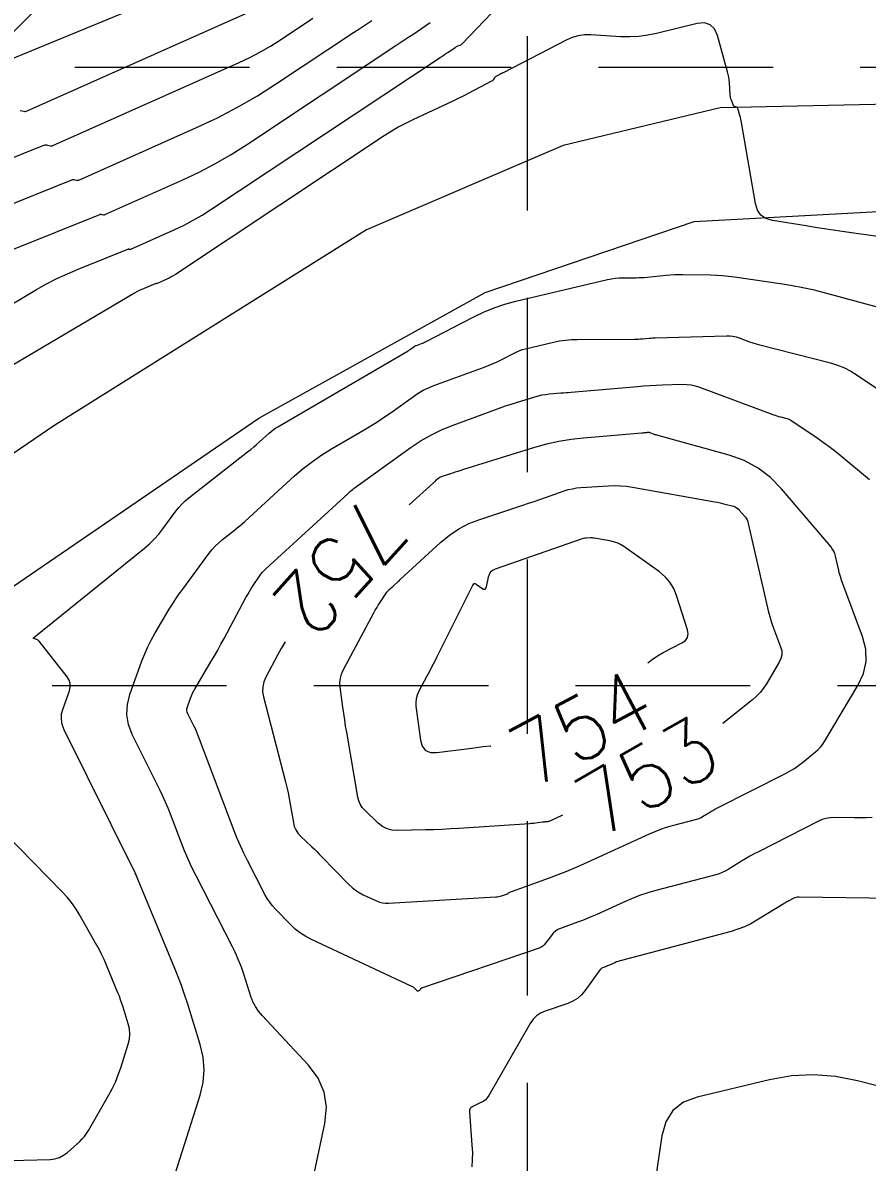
# Model space of a CAD drawing. Header units: feet. Extents: x 46644 to 49208, y 46045 to 47649.
# Drawn here: x 48253.3 to 48307.7, y 47416.1 to 47489.6 of the extents above; entities that cross this region are included whole.
import ezdxf
from ezdxf.enums import TextEntityAlignment as Align

# ---------------------------------------------------------------- set-up
doc = ezdxf.new("R2010")
doc.units = ezdxf.units.FT
doc.header["$MEASUREMENT"] = 0
doc.linetypes.add('DGN Style 3', pattern=[33.544038, 23.960027, -9.584011])
doc.linetypes.add('HIDDEN', pattern=[0.375, 0.25, -0.125])
for name, color, linetype, lineweight in [('EC', 35, 'Continuous', 0), ('Level 15', 1, 'Continuous', 0), ('WATER', 5, 'Continuous', 0)]:
    doc.layers.add(name, color=color, linetype=linetype, lineweight=lineweight)
doc.layers.add('GRID', color=254, linetype='HIDDEN')
doc.styles.add('Style-STANDARD', font='STANDARD.shx')

msp = doc.modelspace()

# ---------------------------------------------------------------- hatches: boundary and pattern name
at = {"layer": 'WATER', "linetype": 'Continuous', "lineweight": 0}
h = msp.add_hatch(dxfattribs=at)
h.set_pattern_fill('ANSI31', color=5, scale=60, style=0)
h.paths.add_polyline_path([(48143.429, 47409.278), (48181.085, 47440.563), (48224.608, 47475.758), (48272.044, 47495.312), (48266.665, 47503.133), (48202.602, 47505.577), (48144.896, 47517.797), (48085.235, 47543.216), (48067.63, 47552.504), (48046.601, 47541.75), (48033.887, 47518.286), (48016.771, 47449.85), (48015.793, 47410.255), (48025.084, 47400.967), (48083.279, 47401.456), (48136.094, 47406.345)])

# ---------------------------------------------------------------- linework, layer by layer
at = {"layer": 'EC', "color": 35, "linetype": 'DGN Style 3', "lineweight": 0}
for p, q in [((48281.605, 47488.234), (48288.283, 47495.217)), ((48253.563, 47483.9), (48269.993, 47491.234)), ((48269.907, 47488.499), (48271.981, 47489.876)), ((48275.005, 47489.225), (48275.394, 47489.485)), ((48275.394, 47489.485), (48275.782, 47489.746)), ((48278.427, 47488.843), (48279.546, 47489.598)), ((48296.772, 47489.534), (48294.137, 47488.897)), ((48297.234, 47489.578), (48296.772, 47489.534)), ((48297.604, 47489.466), (48297.234, 47489.578)), ((48297.882, 47489.198), (48297.604, 47489.466)), ((48269.654, 47485.672), (48274.615, 47488.966)), ((48274.615, 47488.966), (48275.005, 47489.225)), ((48277.918, 47488.502), (48278.173, 47488.672)), ((48278.173, 47488.672), (48278.427, 47488.843)), ((48288.704, 47488.639), (48288.327, 47488.474)), ((48289.092, 47488.75), (48288.704, 47488.639)), ((48289.491, 47488.807), (48289.092, 47488.75)), ((48289.903, 47488.809), (48289.491, 47488.807)), ((48291.848, 47488.693), (48289.903, 47488.809)), ((48292.426, 47488.68), (48291.848, 47488.693)), ((48293, 47488.71), (48292.426, 47488.68)), ((48293.571, 47488.782), (48293, 47488.71)), ((48294.137, 47488.897), (48293.571, 47488.782)), ((48298.069, 47488.773), (48297.882, 47489.198)), ((48298.726, 47486.425), (48298.069, 47488.773)), ((48267.714, 47481.725), (48277.409, 47488.162)), ((48268.606, 47487.711), (48269.264, 47488.091)), ((48269.264, 47488.091), (48269.907, 47488.499)), ((48277.409, 47488.162), (48277.664, 47488.331)), ((48277.664, 47488.331), (48277.918, 47488.502)), ((48280.683, 47487.679), (48281.158, 47488)), ((48281.158, 47488), (48281.201, 47488.027)), ((48281.201, 47488.027), (48281.245, 47488.052)), ((48281.245, 47488.052), (48281.29, 47488.074)), ((48281.29, 47488.074), (48281.336, 47488.095)), ((48281.336, 47488.095), (48281.49, 47488.156)), ((48281.49, 47488.156), (48281.522, 47488.171)), ((48281.522, 47488.171), (48281.552, 47488.189)), ((48281.552, 47488.189), (48281.58, 47488.21)), ((48281.58, 47488.21), (48281.605, 47488.234)), ((48288.327, 47488.474), (48284.298, 47486.386)), ((48265.418, 47477.542), (48280.202, 47487.358)), ((48267.245, 47487.034), (48267.933, 47487.359)), ((48267.933, 47487.359), (48268.606, 47487.711)), ((48280.202, 47487.358), (48280.323, 47487.438)), ((48280.323, 47487.438), (48280.443, 47487.518)), ((48280.443, 47487.518), (48280.563, 47487.599)), ((48280.563, 47487.599), (48280.683, 47487.679)), ((48255.233, 47481.673), (48267.245, 47487.034)), ((48284.298, 47486.386), (48284.235, 47486.353)), ((48298.769, 47486.254), (48298.726, 47486.425)), ((48268.409, 47484.882), (48269.654, 47485.672)), ((48283.505, 47485.816), (48281.995, 47485.033)), ((48283.533, 47485.833), (48283.505, 47485.816)), ((48283.559, 47485.853), (48283.533, 47485.833)), ((48283.582, 47485.877), (48283.559, 47485.853)), ((48283.603, 47485.903), (48283.582, 47485.877)), ((48283.692, 47486.033), (48283.603, 47485.903)), ((48283.721, 47486.071), (48283.692, 47486.033)), ((48283.755, 47486.104), (48283.721, 47486.071)), ((48283.792, 47486.132), (48283.755, 47486.104)), ((48283.833, 47486.156), (48283.792, 47486.132)), ((48284.044, 47486.258), (48283.833, 47486.156)), ((48284.108, 47486.289), (48284.044, 47486.258)), ((48284.171, 47486.321), (48284.108, 47486.289)), ((48284.235, 47486.353), (48284.171, 47486.321)), ((48298.803, 47486.082), (48298.769, 47486.254)), ((48298.828, 47485.908), (48298.803, 47486.082)), ((48298.844, 47485.733), (48298.828, 47485.908)), ((48298.899, 47484.912), (48298.844, 47485.733)), ((48281.995, 47485.033), (48281.67, 47484.867)), ((48267.134, 47484.146), (48268.409, 47484.882)), ((48280.687, 47484.388), (48278.435, 47483.336)), ((48281.017, 47484.544), (48280.687, 47484.388)), ((48281.344, 47484.704), (48281.017, 47484.544)), ((48281.67, 47484.867), (48281.344, 47484.704)), ((48298.907, 47484.834), (48298.899, 47484.912)), ((48298.921, 47484.758), (48298.907, 47484.834)), ((48298.94, 47484.682), (48298.921, 47484.758)), ((48298.965, 47484.608), (48298.94, 47484.682)), ((48299.094, 47484.264), (48298.965, 47484.608)), ((48299.106, 47484.241), (48299.094, 47484.264)), ((48299.122, 47484.221), (48299.106, 47484.241)), ((48299.142, 47484.206), (48299.122, 47484.221)), ((48299.166, 47484.195), (48299.142, 47484.206)), ((48299.288, 47484.154), (48299.166, 47484.195)), ((48253.119, 47483.941), (48253.362, 47483.882)), ((48253.362, 47483.882), (48253.413, 47483.873)), ((48253.413, 47483.873), (48253.464, 47483.874)), ((48253.464, 47483.874), (48253.514, 47483.883)), ((48253.514, 47483.883), (48253.563, 47483.9)), ((48264.496, 47482.834), (48265.83, 47483.463)), ((48265.83, 47483.463), (48267.134, 47484.146)), ((48299.323, 47484.138), (48299.288, 47484.154)), ((48299.35, 47484.116), (48299.323, 47484.138)), ((48299.371, 47484.087), (48299.35, 47484.116)), ((48299.386, 47484.052), (48299.371, 47484.087)), ((48299.518, 47483.608), (48299.386, 47484.052)), ((48299.55, 47483.496), (48299.518, 47483.608)), ((48299.578, 47483.383), (48299.55, 47483.496)), ((48256.903, 47479.445), (48264.496, 47482.834)), ((48277.49, 47482.85), (48277.031, 47482.582)), ((48277.958, 47483.102), (48277.49, 47482.85)), ((48278.435, 47483.336), (48277.958, 47483.102)), ((48299.602, 47483.269), (48299.578, 47483.383)), ((48299.624, 47483.155), (48299.602, 47483.269)), ((48300.518, 47477.927), (48299.624, 47483.155)), ((48276.583, 47482.296), (48263.124, 47473.36)), ((48277.031, 47482.582), (48276.583, 47482.296)), ((48240.55, 47476.012), (48254.637, 47481.689)), ((48254.637, 47481.689), (48254.694, 47481.707)), ((48254.694, 47481.707), (48254.753, 47481.716)), ((48254.753, 47481.716), (48254.812, 47481.716)), ((48254.812, 47481.716), (48254.872, 47481.706)), ((48254.872, 47481.706), (48255.069, 47481.658)), ((48255.069, 47481.658), (48255.111, 47481.651)), ((48255.111, 47481.651), (48255.153, 47481.651)), ((48255.153, 47481.651), (48255.193, 47481.658)), ((48255.193, 47481.658), (48255.233, 47481.673)), ((48266.72, 47481.094), (48267.714, 47481.725)), ((48264.661, 47479.962), (48265.702, 47480.507)), ((48265.702, 47480.507), (48266.72, 47481.094)), ((48263.597, 47479.46), (48264.661, 47479.962)), ((48246.821, 47475.579), (48256.445, 47479.457)), ((48256.445, 47479.457), (48256.489, 47479.472)), ((48256.489, 47479.472), (48256.534, 47479.478)), ((48256.534, 47479.478), (48256.58, 47479.478)), ((48256.58, 47479.478), (48256.626, 47479.47)), ((48256.626, 47479.47), (48256.777, 47479.434)), ((48256.777, 47479.434), (48256.81, 47479.428)), ((48256.81, 47479.428), (48256.841, 47479.429)), ((48256.841, 47479.429), (48256.872, 47479.434)), ((48256.872, 47479.434), (48256.903, 47479.445)), ((48258.573, 47477.217), (48263.597, 47479.46)), ((48300.646, 47477.509), (48300.518, 47477.927)), ((48252.582, 47474.941), (48258.253, 47477.226)), ((48258.253, 47477.226), (48258.284, 47477.236)), ((48258.284, 47477.236), (48258.316, 47477.241)), ((48258.316, 47477.241), (48258.348, 47477.241)), ((48258.348, 47477.241), (48258.38, 47477.235)), ((48258.38, 47477.235), (48258.485, 47477.21)), ((48258.485, 47477.21), (48258.508, 47477.206)), ((48258.508, 47477.206), (48258.53, 47477.206)), ((48258.53, 47477.206), (48258.552, 47477.21)), ((48258.552, 47477.21), (48258.573, 47477.217)), ((48263.69, 47476.544), (48264.279, 47476.852)), ((48264.279, 47476.852), (48264.855, 47477.185)), ((48264.855, 47477.185), (48265.418, 47477.542)), ((48300.871, 47477.189), (48300.646, 47477.509)), ((48301.194, 47476.966), (48300.871, 47477.189)), ((48301.613, 47476.842), (48301.194, 47476.966)), ((48303.795, 47476.489), (48301.613, 47476.842)), ((48260.243, 47474.99), (48263.087, 47476.259)), ((48263.087, 47476.259), (48263.69, 47476.544)), ((48304.376, 47476.397), (48303.795, 47476.489)), ((48304.957, 47476.306), (48304.376, 47476.397)), ((48305.538, 47476.218), (48304.957, 47476.306)), ((48306.119, 47476.132), (48305.538, 47476.218)), ((48308.834, 47475.738), (48306.119, 47476.132)), ((48256.851, 47473.701), (48260.062, 47474.995)), ((48260.062, 47474.995), (48260.08, 47475)), ((48260.08, 47475), (48260.097, 47475.003)), ((48260.097, 47475.003), (48260.115, 47475.003)), ((48260.115, 47475.003), (48260.133, 47475)), ((48260.133, 47475), (48260.193, 47474.985)), ((48260.193, 47474.985), (48260.206, 47474.983)), ((48260.206, 47474.983), (48260.218, 47474.983)), ((48260.218, 47474.983), (48260.231, 47474.986)), ((48260.231, 47474.986), (48260.243, 47474.99)), ((48255.485, 47473.09), (48256.162, 47473.408)), ((48256.162, 47473.408), (48256.851, 47473.701)), ((48262.856, 47473.198), (48262.717, 47473.125)), ((48262.991, 47473.276), (48262.856, 47473.198)), ((48263.124, 47473.36), (48262.991, 47473.276)), ((48292.999, 47473.152), (48293.177, 47473.16)), ((48293.177, 47473.16), (48293.354, 47473.171)), ((48293.354, 47473.171), (48293.532, 47473.188)), ((48293.532, 47473.188), (48294.773, 47473.318)), ((48294.773, 47473.318), (48295.039, 47473.341)), ((48295.039, 47473.341), (48295.306, 47473.357)), ((48295.306, 47473.357), (48295.573, 47473.365)), ((48295.573, 47473.365), (48295.84, 47473.364)), ((48295.84, 47473.364), (48297.636, 47473.331)), ((48297.636, 47473.331), (48298.021, 47473.318)), ((48298.021, 47473.318), (48298.404, 47473.293)), ((48298.404, 47473.293), (48298.787, 47473.256)), ((48298.787, 47473.256), (48299.168, 47473.207)), ((48299.168, 47473.207), (48302.254, 47472.758)), ((48254.169, 47472.378), (48254.821, 47472.747)), ((48254.821, 47472.747), (48255.485, 47473.09)), ((48261.118, 47472.46), (48260.958, 47472.392)), ((48261.873, 47472.765), (48261.118, 47472.46)), ((48261.876, 47472.765), (48261.873, 47472.765)), ((48261.879, 47472.766), (48261.876, 47472.765)), ((48261.882, 47472.766), (48261.879, 47472.766)), ((48261.885, 47472.765), (48261.882, 47472.766)), ((48261.899, 47472.762), (48261.885, 47472.765)), ((48261.903, 47472.761), (48261.899, 47472.762)), ((48261.907, 47472.761), (48261.903, 47472.761)), ((48261.911, 47472.762), (48261.907, 47472.761)), ((48261.915, 47472.763), (48261.911, 47472.762)), ((48262.576, 47473.058), (48261.915, 47472.763)), ((48262.717, 47473.125), (48262.576, 47473.058)), ((48285.076, 47471.63), (48290.986, 47473.026)), ((48290.986, 47473.026), (48291.234, 47473.078)), ((48291.234, 47473.078), (48291.484, 47473.115)), ((48291.484, 47473.115), (48291.736, 47473.137)), ((48291.736, 47473.137), (48291.99, 47473.146)), ((48291.99, 47473.146), (48292.821, 47473.149)), ((48292.821, 47473.149), (48292.999, 47473.152)), ((48302.254, 47472.758), (48302.913, 47472.652)), ((48302.913, 47472.652), (48303.568, 47472.526)), ((48303.568, 47472.526), (48304.219, 47472.381)), ((48239.002, 47463.423), (48254.169, 47472.378)), ((48260.495, 47472.153), (48242.149, 47461.321)), ((48260.646, 47472.239), (48260.495, 47472.153)), ((48260.801, 47472.318), (48260.646, 47472.239)), ((48260.958, 47472.392), (48260.801, 47472.318)), ((48304.219, 47472.381), (48304.866, 47472.217)), ((48304.866, 47472.217), (48308.426, 47471.254)), ((48282.987, 47470.928), (48283.667, 47471.205)), ((48283.667, 47471.205), (48284.364, 47471.439)), ((48284.364, 47471.439), (48285.076, 47471.63)), ((48279.258, 47469.02), (48282.322, 47470.609)), ((48282.322, 47470.609), (48282.987, 47470.928)), ((48278.587, 47468.748), (48278.627, 47468.768)), ((48278.627, 47468.768), (48278.668, 47468.785)), ((48278.668, 47468.785), (48278.99, 47468.902)), ((48278.99, 47468.902), (48279.058, 47468.928)), ((48279.058, 47468.928), (48279.125, 47468.957)), ((48279.125, 47468.957), (48279.192, 47468.987)), ((48279.192, 47468.987), (48279.258, 47469.02)), ((48285.704, 47468.566), (48287.493, 47468.989)), ((48287.493, 47468.989), (48287.878, 47469.068)), ((48287.878, 47469.068), (48288.265, 47469.126)), ((48288.265, 47469.126), (48288.655, 47469.161)), ((48288.655, 47469.161), (48289.048, 47469.173)), ((48289.048, 47469.173), (48292.7, 47469.189)), ((48292.7, 47469.189), (48292.835, 47469.191)), ((48292.835, 47469.191), (48292.969, 47469.196)), ((48292.969, 47469.196), (48293.103, 47469.203)), ((48293.103, 47469.203), (48293.237, 47469.214)), ((48293.237, 47469.214), (48293.675, 47469.252)), ((48293.675, 47469.252), (48293.769, 47469.26)), ((48293.769, 47469.26), (48293.863, 47469.266)), ((48293.863, 47469.266), (48293.957, 47469.27)), ((48293.957, 47469.27), (48294.052, 47469.274)), ((48294.052, 47469.274), (48298.644, 47469.406)), ((48298.644, 47469.406), (48298.857, 47469.402)), ((48298.857, 47469.402), (48299.068, 47469.378)), ((48299.068, 47469.378), (48299.275, 47469.333)), ((48299.275, 47469.333), (48299.479, 47469.268)), ((48299.479, 47469.268), (48300.14, 47469.022)), ((48300.14, 47469.022), (48300.282, 47468.971)), ((48300.282, 47468.971), (48300.425, 47468.924)), ((48300.425, 47468.924), (48300.57, 47468.881)), ((48300.57, 47468.881), (48300.715, 47468.841)), ((48300.715, 47468.841), (48305.348, 47467.652)), ((48269.725, 47463.54), (48278.127, 47468.441)), ((48278.127, 47468.441), (48278.182, 47468.474)), ((48278.182, 47468.474), (48278.236, 47468.508)), ((48278.236, 47468.508), (48278.289, 47468.543)), ((48278.289, 47468.543), (48278.341, 47468.58)), ((48278.341, 47468.58), (48278.511, 47468.702)), ((48278.511, 47468.702), (48278.548, 47468.726)), ((48278.548, 47468.726), (48278.587, 47468.748)), ((48284.13, 47467.86), (48284.959, 47468.29)), ((48284.959, 47468.29), (48285.139, 47468.376)), ((48285.139, 47468.376), (48285.323, 47468.451)), ((48285.323, 47468.451), (48285.512, 47468.514)), ((48285.512, 47468.514), (48285.704, 47468.566)), ((48279.795, 47466.196), (48283.085, 47467.4)), ((48283.085, 47467.4), (48283.352, 47467.503)), ((48283.352, 47467.503), (48283.615, 47467.613)), ((48283.615, 47467.613), (48283.874, 47467.733)), ((48283.874, 47467.733), (48284.13, 47467.86)), ((48305.348, 47467.652), (48305.807, 47467.513)), ((48305.807, 47467.513), (48306.249, 47467.337)), ((48306.249, 47467.337), (48306.674, 47467.123)), ((48306.674, 47467.123), (48307.082, 47466.871)), ((48307.082, 47466.871), (48308.388, 47465.987)), ((48278.783, 47465.704), (48279.108, 47465.89)), ((48279.108, 47465.89), (48279.446, 47466.054)), ((48279.446, 47466.054), (48279.795, 47466.196)), ((48288.634, 47465.77), (48292.908, 47466.143)), ((48292.908, 47466.143), (48293.307, 47466.175)), ((48293.307, 47466.175), (48293.707, 47466.201)), ((48293.707, 47466.201), (48294.108, 47466.221)), ((48294.108, 47466.221), (48294.509, 47466.236)), ((48294.509, 47466.236), (48295.818, 47466.273)), ((48295.818, 47466.273), (48296.097, 47466.268)), ((48296.097, 47466.268), (48296.371, 47466.237)), ((48296.371, 47466.237), (48296.641, 47466.178)), ((48296.641, 47466.178), (48296.906, 47466.094)), ((48296.906, 47466.094), (48301.648, 47464.327)), ((48277.033, 47464.465), (48278.469, 47465.494)), ((48278.469, 47465.494), (48278.783, 47465.704)), ((48284.763, 47464.991), (48285.113, 47465.102)), ((48285.113, 47465.102), (48286.302, 47465.472)), ((48286.302, 47465.472), (48286.527, 47465.535)), ((48286.527, 47465.535), (48286.755, 47465.586)), ((48286.755, 47465.586), (48286.985, 47465.624)), ((48286.985, 47465.624), (48287.217, 47465.65)), ((48287.217, 47465.65), (48287.98, 47465.714)), ((48287.98, 47465.714), (48288.144, 47465.728)), ((48288.144, 47465.728), (48288.307, 47465.742)), ((48288.307, 47465.742), (48288.471, 47465.756)), ((48288.471, 47465.756), (48288.634, 47465.77)), ((48276.607, 47464.167), (48277.033, 47464.465)), ((48281.033, 47463.647), (48283.722, 47464.632)), ((48283.722, 47464.632), (48284.068, 47464.756)), ((48284.068, 47464.756), (48284.415, 47464.876)), ((48284.415, 47464.876), (48284.763, 47464.991)), ((48275.735, 47463.602), (48276.174, 47463.88)), ((48276.174, 47463.88), (48276.607, 47464.167)), ((48280.321, 47463.359), (48281.033, 47463.647)), ((48301.648, 47464.327), (48301.768, 47464.284)), ((48301.768, 47464.284), (48301.89, 47464.245)), ((48301.89, 47464.245), (48302.012, 47464.208)), ((48302.012, 47464.208), (48302.135, 47464.175)), ((48302.135, 47464.175), (48302.54, 47464.071)), ((48302.54, 47464.071), (48302.625, 47464.045)), ((48302.625, 47464.045), (48302.707, 47464.012)), ((48302.707, 47464.012), (48302.786, 47463.973)), ((48302.786, 47463.973), (48302.862, 47463.926)), ((48302.862, 47463.926), (48304.556, 47462.779)), ((48268.552, 47462.57), (48269.16, 47463.125)), ((48269.16, 47463.125), (48269.293, 47463.24)), ((48269.293, 47463.24), (48269.432, 47463.347)), ((48269.432, 47463.347), (48269.576, 47463.447)), ((48269.576, 47463.447), (48269.725, 47463.54)), ((48273.192, 47462.112), (48275.289, 47463.335)), ((48275.289, 47463.335), (48275.735, 47463.602)), ((48278.97, 47462.645), (48279.633, 47463.025)), ((48279.633, 47463.025), (48280.321, 47463.359)), ((48293.205, 47463.127), (48289.434, 47462.811)), ((48293.242, 47463.13), (48293.205, 47463.127)), ((48293.279, 47463.133), (48293.242, 47463.13)), ((48293.315, 47463.136), (48293.279, 47463.133)), ((48293.352, 47463.14), (48293.315, 47463.136)), ((48293.522, 47463.154), (48293.352, 47463.14)), ((48293.536, 47463.156), (48293.522, 47463.154)), ((48293.55, 47463.157), (48293.536, 47463.156)), ((48293.564, 47463.157), (48293.55, 47463.157)), ((48293.579, 47463.158), (48293.564, 47463.157)), ((48293.644, 47463.16), (48293.579, 47463.158)), ((48293.664, 47463.159), (48293.644, 47463.16)), ((48293.684, 47463.157), (48293.664, 47463.159)), ((48293.704, 47463.153), (48293.684, 47463.157)), ((48293.723, 47463.147), (48293.704, 47463.153)), ((48293.943, 47463.065), (48293.723, 47463.147)), ((48293.999, 47463.045), (48293.943, 47463.065)), ((48294.055, 47463.026), (48293.999, 47463.045)), ((48294.111, 47463.008), (48294.055, 47463.026)), ((48294.168, 47462.992), (48294.111, 47463.008)), ((48298.833, 47461.697), (48294.168, 47462.992)), ((48267.98, 47462.077), (48268.173, 47462.238)), ((48268.173, 47462.238), (48268.364, 47462.402)), ((48268.364, 47462.402), (48268.552, 47462.57)), ((48274.655, 47459.584), (48278.331, 47462.219)), ((48278.331, 47462.219), (48278.97, 47462.645)), ((48286.269, 47462.195), (48281.698, 47460.774)), ((48287.048, 47462.414), (48286.269, 47462.195)), ((48287.835, 47462.59), (48287.048, 47462.414)), ((48288.63, 47462.722), (48287.835, 47462.59)), ((48289.434, 47462.811), (48288.63, 47462.722)), ((48304.556, 47462.779), (48304.916, 47462.529)), ((48304.916, 47462.529), (48305.27, 47462.271)), ((48305.27, 47462.271), (48305.617, 47462.004)), ((48263.994, 47458.945), (48267.783, 47461.92)), ((48267.783, 47461.92), (48267.98, 47462.077)), ((48271.955, 47461.3), (48272.562, 47461.722)), ((48272.562, 47461.722), (48273.192, 47462.112)), ((48299.801, 47461.352), (48298.833, 47461.697)), ((48305.617, 47462.004), (48305.958, 47461.729)), ((48305.958, 47461.729), (48307.879, 47460.142)), ((48270.811, 47460.362), (48271.371, 47460.847)), ((48271.371, 47460.847), (48271.955, 47461.3)), ((48281.518, 47460.718), (48281.339, 47460.661)), ((48281.698, 47460.774), (48281.518, 47460.718)), ((48300.686, 47460.877), (48299.801, 47461.352)), ((48301.488, 47460.273), (48300.686, 47460.877)), ((48267.593, 47457.428), (48270.811, 47460.362)), ((48279.807, 47459.957), (48279.774, 47459.927)), ((48279.839, 47459.986), (48279.807, 47459.957)), ((48279.871, 47460.015), (48279.839, 47459.986)), ((48279.903, 47460.045), (48279.871, 47460.015)), ((48280.053, 47460.183), (48279.903, 47460.045)), ((48280.1, 47460.222), (48280.053, 47460.183)), ((48280.151, 47460.256), (48280.1, 47460.222)), ((48280.205, 47460.284), (48280.151, 47460.256)), ((48280.263, 47460.306), (48280.205, 47460.284)), ((48280.98, 47460.544), (48280.263, 47460.306)), ((48281.159, 47460.603), (48280.98, 47460.544)), ((48281.339, 47460.661), (48281.159, 47460.603)), ((48302.207, 47459.539), (48301.488, 47460.273)), ((48268.954, 47454.385), (48274.256, 47459.233)), ((48274.256, 47459.233), (48274.295, 47459.269)), ((48274.295, 47459.269), (48274.334, 47459.304)), ((48274.334, 47459.304), (48274.373, 47459.34)), ((48274.373, 47459.34), (48274.413, 47459.375)), ((48274.413, 47459.375), (48274.541, 47459.491)), ((48274.541, 47459.491), (48274.568, 47459.516)), ((48274.568, 47459.516), (48274.597, 47459.539)), ((48274.597, 47459.539), (48274.626, 47459.562)), ((48274.626, 47459.562), (48274.655, 47459.584)), ((48279.774, 47459.927), (48278.202, 47458.505)), ((48286.992, 47458.98), (48288.193, 47459.4)), ((48288.193, 47459.4), (48288.452, 47459.481)), ((48288.452, 47459.481), (48288.715, 47459.544)), ((48288.715, 47459.544), (48288.982, 47459.588)), ((48288.982, 47459.588), (48289.252, 47459.614)), ((48289.252, 47459.614), (48291.053, 47459.727)), ((48291.053, 47459.727), (48291.439, 47459.74)), ((48291.439, 47459.74), (48291.823, 47459.73)), ((48291.823, 47459.73), (48292.206, 47459.697)), ((48292.206, 47459.697), (48292.587, 47459.641)), ((48292.587, 47459.641), (48297.91, 47458.704)), ((48305.369, 47455.81), (48302.207, 47459.539)), ((48263.345, 47458.32), (48263.547, 47458.543)), ((48263.547, 47458.543), (48263.763, 47458.751)), ((48263.763, 47458.751), (48263.994, 47458.945)), ((48282.743, 47457.56), (48285.517, 47458.478)), ((48285.517, 47458.478), (48285.886, 47458.602)), ((48285.886, 47458.602), (48286.255, 47458.726)), ((48286.255, 47458.726), (48286.624, 47458.853)), ((48286.624, 47458.853), (48286.992, 47458.98)), ((48297.91, 47458.704), (48298.076, 47458.672)), ((48298.076, 47458.672), (48298.24, 47458.637)), ((48298.24, 47458.637), (48298.404, 47458.598)), ((48298.404, 47458.598), (48298.567, 47458.555)), ((48298.567, 47458.555), (48299.098, 47458.407)), ((48262.319, 47456.946), (48263.158, 47458.084)), ((48263.158, 47458.084), (48263.345, 47458.32)), ((48299.098, 47458.407), (48299.207, 47458.369)), ((48299.207, 47458.369), (48299.307, 47458.315)), ((48299.307, 47458.315), (48299.398, 47458.247)), ((48299.398, 47458.247), (48299.479, 47458.164)), ((48299.479, 47458.164), (48299.847, 47457.729)), ((48299.847, 47457.729), (48299.92, 47457.633)), ((48266.939, 47456.875), (48267.106, 47457.009)), ((48267.106, 47457.009), (48267.271, 47457.146)), ((48267.271, 47457.146), (48267.433, 47457.286)), ((48267.433, 47457.286), (48267.593, 47457.428)), ((48281.399, 47456.952), (48282.051, 47457.29)), ((48282.051, 47457.29), (48282.743, 47457.56)), ((48299.92, 47457.633), (48299.979, 47457.53)), ((48299.979, 47457.53), (48300.026, 47457.421)), ((48300.026, 47457.421), (48300.059, 47457.305)), ((48300.059, 47457.305), (48301.243, 47452.055)), ((48261.459, 47455.988), (48261.765, 47456.288)), ((48261.765, 47456.288), (48262.052, 47456.608)), ((48262.052, 47456.608), (48262.319, 47456.946)), ((48266.153, 47456.258), (48266.939, 47456.875)), ((48280.216, 47456.072), (48280.788, 47456.546)), ((48280.788, 47456.546), (48281.399, 47456.952)), ((48289.275, 47456.282), (48283.733, 47454.345)), ((48289.357, 47456.308), (48289.275, 47456.282)), ((48289.44, 47456.328), (48289.357, 47456.308)), ((48289.525, 47456.342), (48289.44, 47456.328)), ((48289.61, 47456.35), (48289.525, 47456.342)), ((48289.892, 47456.368), (48289.61, 47456.35)), ((48289.952, 47456.37), (48289.892, 47456.368)), ((48290.012, 47456.368), (48289.952, 47456.37)), ((48290.072, 47456.363), (48290.012, 47456.368)), ((48290.132, 47456.354), (48290.072, 47456.363)), ((48291.14, 47456.177), (48290.132, 47456.354)), ((48253.993, 47449.944), (48261.132, 47455.706)), ((48261.132, 47455.706), (48261.459, 47455.988)), ((48265.308, 47455.387), (48265.497, 47455.626)), ((48265.497, 47455.626), (48265.701, 47455.851)), ((48265.701, 47455.851), (48265.919, 47456.062)), ((48265.919, 47456.062), (48266.153, 47456.258)), ((48277.643, 47453.701), (48280.216, 47456.072)), ((48291.377, 47456.122), (48291.14, 47456.177)), ((48291.603, 47456.042), (48291.377, 47456.122)), ((48291.819, 47455.937), (48291.603, 47456.042)), ((48292.024, 47455.808), (48291.819, 47455.937)), ((48294.327, 47454.177), (48292.024, 47455.808)), ((48305.475, 47455.669), (48305.369, 47455.81)), ((48305.562, 47455.519), (48305.475, 47455.669)), ((48263.599, 47453.07), (48265.308, 47455.387)), ((48305.63, 47455.359), (48305.562, 47455.519)), ((48305.679, 47455.189), (48305.63, 47455.359)), ((48305.862, 47454.376), (48305.679, 47455.189)), ((48268.637, 47454.039), (48268.735, 47454.161)), ((48268.735, 47454.161), (48268.841, 47454.276)), ((48268.841, 47454.276), (48268.954, 47454.385)), ((48283.438, 47454.154), (48283.346, 47454.01)), ((48283.568, 47454.265), (48283.438, 47454.154)), ((48283.733, 47454.345), (48283.568, 47454.265)), ((48294.701, 47453.866), (48294.327, 47454.177)), ((48305.923, 47454.129), (48305.862, 47454.376)), ((48305.991, 47453.883), (48305.923, 47454.129)), ((48268.138, 47453.3), (48268.546, 47453.911)), ((48268.546, 47453.911), (48268.637, 47454.039)), ((48277.205, 47453.303), (48277.441, 47453.517)), ((48277.441, 47453.517), (48277.492, 47453.562)), ((48277.492, 47453.562), (48277.542, 47453.608)), ((48277.542, 47453.608), (48277.593, 47453.655)), ((48277.593, 47453.655), (48277.643, 47453.701)), ((48282.327, 47453.373), (48282.28, 47453.305)), ((48282.384, 47453.406), (48282.327, 47453.373)), ((48282.449, 47453.404), (48282.384, 47453.406)), ((48282.523, 47453.365), (48282.449, 47453.404)), ((48282.889, 47453.104), (48282.523, 47453.365)), ((48283.289, 47453.835), (48283.164, 47453.212)), ((48283.346, 47454.01), (48283.289, 47453.835)), ((48295.01, 47453.509), (48294.701, 47453.866)), ((48295.255, 47453.104), (48295.01, 47453.509)), ((48306.068, 47453.641), (48305.991, 47453.883)), ((48306.153, 47453.4), (48306.068, 47453.641)), ((48307.416, 47450.021), (48306.153, 47453.4)), ((48263.151, 47452.43), (48263.371, 47452.753)), ((48263.371, 47452.753), (48263.599, 47453.07)), ((48267.676, 47452.529), (48267.785, 47452.726)), ((48267.785, 47452.726), (48267.898, 47452.92)), ((48267.898, 47452.92), (48268.015, 47453.111)), ((48268.015, 47453.111), (48268.138, 47453.3)), ((48276.305, 47452.192), (48276.752, 47452.861)), ((48276.752, 47452.861), (48276.778, 47452.897)), ((48276.778, 47452.897), (48276.805, 47452.931)), ((48276.805, 47452.931), (48276.835, 47452.963)), ((48276.835, 47452.963), (48276.866, 47452.994)), ((48276.866, 47452.994), (48277.018, 47453.133)), ((48277.018, 47453.133), (48277.065, 47453.175)), ((48277.065, 47453.175), (48277.112, 47453.218)), ((48277.112, 47453.218), (48277.158, 47453.26)), ((48277.158, 47453.26), (48277.205, 47453.303)), ((48282.28, 47453.305), (48279.977, 47448.689)), ((48282.989, 47453.051), (48282.889, 47453.104)), ((48283.069, 47453.052), (48282.989, 47453.051)), ((48283.127, 47453.105), (48283.069, 47453.052)), ((48283.164, 47453.212), (48283.127, 47453.105)), ((48295.436, 47452.653), (48295.255, 47453.104)), ((48296.128, 47450.438), (48295.436, 47452.653)), ((48262.735, 47451.768), (48262.939, 47452.102)), ((48262.939, 47452.102), (48263.151, 47452.43)), ((48266.266, 47449.885), (48267.676, 47452.529)), ((48276.005, 47451.703), (48276.101, 47451.869)), ((48276.101, 47451.869), (48276.201, 47452.031)), ((48276.201, 47452.031), (48276.305, 47452.192)), ((48301.243, 47452.055), (48301.336, 47451.673)), ((48261.803, 47450.198), (48262.735, 47451.768)), ((48273.943, 47447.834), (48275.913, 47451.536)), ((48275.913, 47451.536), (48276.005, 47451.703)), ((48301.336, 47451.673), (48301.442, 47451.294)), ((48301.442, 47451.294), (48301.561, 47450.92)), ((48296.173, 47450.175), (48296.128, 47450.438)), ((48301.561, 47450.92), (48301.692, 47450.549)), ((48301.692, 47450.549), (48302.143, 47449.344)), ((48253.968, 47449.904), (48253.972, 47449.922)), ((48253.979, 47449.889), (48253.968, 47449.904)), ((48253.972, 47449.922), (48253.993, 47449.944)), ((48254.006, 47449.877), (48253.979, 47449.889)), ((48254.171, 47449.828), (48254.006, 47449.877)), ((48254.219, 47449.809), (48254.171, 47449.828)), ((48254.263, 47449.784), (48254.219, 47449.809)), ((48254.302, 47449.753), (48254.263, 47449.784)), ((48254.337, 47449.715), (48254.302, 47449.753)), ((48256.148, 47447.415), (48254.337, 47449.715)), ((48261.344, 47449.335), (48261.563, 47449.771)), ((48261.563, 47449.771), (48261.803, 47450.198)), ((48266.061, 47449.507), (48266.266, 47449.885)), ((48270.195, 47449.668), (48269.948, 47449.244)), ((48270.198, 47449.672), (48270.195, 47449.668)), ((48295.781, 47449.605), (48295.999, 47449.759)), ((48295.999, 47449.759), (48296.129, 47449.949)), ((48296.129, 47449.949), (48296.173, 47450.175)), ((48307.63, 47449.203), (48307.416, 47450.021)), ((48261.147, 47448.888), (48261.344, 47449.335)), ((48265.638, 47448.757), (48265.852, 47449.131)), ((48265.852, 47449.131), (48266.061, 47449.507)), ((48269.948, 47449.244), (48269.711, 47448.813)), ((48294.196, 47448.768), (48294.56, 47448.975)), ((48294.56, 47448.975), (48295.781, 47449.605)), ((48302.143, 47449.344), (48302.21, 47449.088)), ((48302.21, 47449.088), (48302.217, 47448.838)), ((48307.653, 47448.402), (48307.63, 47449.203)), ((48260.198, 47446.276), (48260.971, 47448.431)), ((48260.971, 47448.431), (48261.147, 47448.888)), ((48264.395, 47446.659), (48265.421, 47448.386)), ((48265.421, 47448.386), (48265.638, 47448.757)), ((48269.711, 47448.813), (48268.954, 47447.394)), ((48279.82, 47448.377), (48279.661, 47448.066)), ((48279.977, 47448.689), (48279.82, 47448.377)), ((48293.572, 47448.311), (48293.852, 47448.535)), ((48293.852, 47448.535), (48294.196, 47448.768)), ((48302.053, 47448.354), (48301.223, 47446.963)), ((48302.165, 47448.593), (48302.053, 47448.354)), ((48302.217, 47448.838), (48302.165, 47448.593)), ((48307.487, 47447.618), (48307.653, 47448.402)), ((48273.76, 47447.315), (48273.83, 47447.578)), ((48273.83, 47447.578), (48273.943, 47447.834)), ((48279.337, 47447.447), (48278.801, 47446.44)), ((48279.5, 47447.756), (48279.337, 47447.447)), ((48279.661, 47448.066), (48279.5, 47447.756)), ((48307.129, 47446.852), (48307.487, 47447.618)), ((48256.279, 47447.205), (48256.148, 47447.415)), ((48256.346, 47446.984), (48256.279, 47447.205)), ((48256.295, 47446.513), (48256.352, 47446.753)), ((48256.352, 47446.753), (48256.346, 47446.984)), ((48268.754, 47446.771), (48268.747, 47446.449)), ((48268.823, 47447.086), (48268.754, 47446.771)), ((48268.954, 47447.394), (48268.823, 47447.086)), ((48273.733, 47447.043), (48273.76, 47447.315)), ((48273.749, 47446.764), (48273.733, 47447.043)), ((48273.924, 47445.444), (48273.749, 47446.764)), ((48301.223, 47446.963), (48301.033, 47446.675)), ((48304.978, 47443.247), (48307.129, 47446.852)), ((48255.884, 47445.365), (48256.295, 47446.513)), ((48260.03, 47445.62), (48260.198, 47446.276)), ((48263.902, 47445.482), (48264.096, 47446.024)), ((48264.096, 47446.024), (48264.159, 47446.188)), ((48264.159, 47446.188), (48264.23, 47446.348)), ((48264.23, 47446.348), (48264.309, 47446.505)), ((48264.309, 47446.505), (48264.395, 47446.659)), ((48268.747, 47446.449), (48268.802, 47446.119)), ((48268.802, 47446.119), (48270.216, 47440.644)), ((48278.644, 47445.995), (48278.621, 47445.762)), ((48278.704, 47446.221), (48278.644, 47445.995)), ((48278.801, 47446.44), (48278.704, 47446.221)), ((48300.586, 47446.158), (48300.327, 47445.93)), ((48300.821, 47446.406), (48300.586, 47446.158)), ((48301.033, 47446.675), (48300.821, 47446.406)), ((48255.794, 47445.016), (48255.884, 47445.365)), ((48259.999, 47444.972), (48260.03, 47445.62)), ((48263.867, 47445.252), (48263.872, 47445.366)), ((48263.886, 47445.14), (48263.867, 47445.252)), ((48263.872, 47445.366), (48263.902, 47445.482)), ((48273.979, 47445.04), (48273.924, 47445.444)), ((48278.621, 47445.762), (48278.635, 47445.523)), ((48278.635, 47445.523), (48278.923, 47443.336)), ((48300.327, 47445.93), (48298.425, 47444.392)), ((48255.778, 47444.671), (48255.794, 47445.016)), ((48255.834, 47444.331), (48255.778, 47444.671)), ((48260.105, 47444.332), (48259.999, 47444.972)), ((48263.928, 47445.028), (48263.886, 47445.14)), ((48264.309, 47444.26), (48263.928, 47445.028)), ((48274.038, 47444.637), (48273.979, 47445.04)), ((48274.101, 47444.234), (48274.038, 47444.637)), ((48255.964, 47443.994), (48255.834, 47444.331)), ((48260.5, 47434.854), (48255.964, 47443.994)), ((48260.348, 47443.701), (48260.105, 47444.332)), ((48264.412, 47444.047), (48264.309, 47444.26)), ((48264.509, 47443.832), (48264.412, 47444.047)), ((48264.601, 47443.614), (48264.509, 47443.832)), ((48274.168, 47443.832), (48274.101, 47444.234)), ((48274.886, 47439.656), (48274.168, 47443.832)), ((48262.144, 47440.084), (48260.348, 47443.701)), ((48264.687, 47443.394), (48264.601, 47443.614)), ((48266.924, 47437.481), (48264.687, 47443.394)), ((48278.923, 47443.336), (48279.036, 47442.934)), ((48304.713, 47442.88), (48304.853, 47443.057)), ((48304.853, 47443.057), (48304.978, 47443.247)), ((48279.036, 47442.934), (48279.25, 47442.664)), ((48279.25, 47442.664), (48279.567, 47442.527)), ((48279.567, 47442.527), (48279.984, 47442.522)), ((48279.984, 47442.522), (48282.074, 47442.795)), ((48282.074, 47442.795), (48282.522, 47442.852)), ((48282.522, 47442.852), (48282.97, 47442.908)), ((48282.97, 47442.908), (48283.418, 47442.961)), ((48283.418, 47442.961), (48283.461, 47442.966)), ((48303.554, 47441.892), (48304.386, 47442.565)), ((48304.386, 47442.565), (48304.557, 47442.716)), ((48304.557, 47442.716), (48304.713, 47442.88)), ((48303.026, 47441.509), (48303.295, 47441.694)), ((48303.295, 47441.694), (48303.554, 47441.892)), ((48298.031, 47438.935), (48302.46, 47441.184)), ((48302.46, 47441.184), (48302.748, 47441.339)), ((48302.748, 47441.339), (48303.026, 47441.509)), ((48270.216, 47440.644), (48270.305, 47440.286)), ((48270.305, 47440.286), (48270.386, 47439.926)), ((48262.324, 47439.709), (48262.144, 47440.084)), ((48262.495, 47439.33), (48262.324, 47439.709)), ((48270.386, 47439.926), (48270.46, 47439.564)), ((48270.46, 47439.564), (48270.526, 47439.201)), ((48274.946, 47439.415), (48274.886, 47439.656)), ((48275.042, 47439.193), (48274.946, 47439.415)), ((48262.656, 47438.948), (48262.495, 47439.33)), ((48262.808, 47438.561), (48262.656, 47438.948)), ((48270.526, 47439.201), (48270.73, 47438.012)), ((48275.173, 47438.989), (48275.042, 47439.193)), ((48275.339, 47438.804), (48275.173, 47438.989)), ((48276.196, 47437.983), (48275.339, 47438.804)), ((48297.109, 47438.393), (48297.518, 47438.646)), ((48297.518, 47438.646), (48297.644, 47438.723)), ((48297.644, 47438.723), (48297.772, 47438.796)), ((48297.772, 47438.796), (48297.901, 47438.867)), ((48297.901, 47438.867), (48298.031, 47438.935)), ((48263.494, 47436.745), (48262.808, 47438.561)), ((48270.73, 47438.012), (48270.792, 47437.767)), ((48276.47, 47437.764), (48276.196, 47437.983)), ((48285.945, 47437.934), (48281.397, 47437.634)), ((48286.044, 47437.942), (48285.945, 47437.934)), ((48286.142, 47437.95), (48286.044, 47437.942)), ((48286.241, 47437.961), (48286.142, 47437.95)), ((48286.339, 47437.973), (48286.241, 47437.961)), ((48286.798, 47438.033), (48286.339, 47437.973)), ((48286.834, 47438.038), (48286.798, 47438.033)), ((48286.869, 47438.042), (48286.834, 47438.038)), ((48286.905, 47438.046), (48286.869, 47438.042)), ((48286.941, 47438.05), (48286.905, 47438.046)), ((48287.108, 47438.069), (48286.941, 47438.05)), ((48287.159, 47438.077), (48287.108, 47438.069)), ((48287.208, 47438.088), (48287.159, 47438.077)), ((48287.257, 47438.104), (48287.208, 47438.088)), ((48287.304, 47438.124), (48287.257, 47438.104)), ((48288.081, 47438.483), (48287.304, 47438.124)), ((48295.162, 47437.816), (48296.734, 47438.232)), ((48296.734, 47438.232), (48296.832, 47438.262)), ((48296.832, 47438.262), (48296.927, 47438.298)), ((48296.927, 47438.298), (48297.02, 47438.342)), ((48297.02, 47438.342), (48297.109, 47438.393)), ((48304.579, 47438.098), (48300.707, 47436.132)), ((48304.824, 47438.205), (48304.579, 47438.098)), ((48305.078, 47438.28), (48304.824, 47438.205)), ((48305.338, 47438.324), (48305.078, 47438.28)), ((48305.606, 47438.336), (48305.338, 47438.324)), ((48306.873, 47438.32), (48305.606, 47438.336)), ((48307.261, 47438.318), (48306.873, 47438.32)), ((48307.649, 47438.323), (48307.261, 47438.318)), ((48308.036, 47438.335), (48307.649, 47438.323)), ((48255.847, 47433.526), (48252.1, 47437.343)), ((48267.117, 47436.992), (48266.924, 47437.481)), ((48270.792, 47437.767), (48270.889, 47437.541)), ((48270.889, 47437.541), (48271.023, 47437.333)), ((48271.023, 47437.333), (48271.191, 47437.145)), ((48276.77, 47437.61), (48276.47, 47437.764)), ((48277.096, 47437.521), (48276.77, 47437.61)), ((48277.446, 47437.497), (48277.096, 47437.521)), ((48279.239, 47437.538), (48277.446, 47437.497)), ((48279.779, 47437.553), (48279.239, 47437.538)), ((48280.319, 47437.574), (48279.779, 47437.553)), ((48280.858, 47437.601), (48280.319, 47437.574)), ((48281.397, 47437.634), (48280.858, 47437.601)), ((48289.456, 47435.355), (48293.688, 47437.289)), ((48293.688, 47437.289), (48294.048, 47437.445)), ((48294.048, 47437.445), (48294.414, 47437.584)), ((48294.414, 47437.584), (48294.785, 47437.708)), ((48294.785, 47437.708), (48295.162, 47437.816)), ((48263.712, 47436.193), (48263.494, 47436.745)), ((48267.323, 47436.508), (48267.117, 47436.992)), ((48267.543, 47436.031), (48267.323, 47436.508)), ((48271.191, 47437.145), (48271.926, 47436.441)), ((48271.926, 47436.441), (48272.083, 47436.289)), ((48263.945, 47435.647), (48263.712, 47436.193)), ((48267.776, 47435.56), (48267.543, 47436.031)), ((48272.083, 47436.289), (48272.239, 47436.136)), ((48272.239, 47436.136), (48272.393, 47435.982)), ((48272.393, 47435.982), (48272.546, 47435.827)), ((48272.546, 47435.827), (48274.307, 47434.02)), ((48300.158, 47435.838), (48299.888, 47435.683)), ((48300.431, 47435.988), (48300.158, 47435.838)), ((48300.707, 47436.132), (48300.431, 47435.988)), ((48264.193, 47435.109), (48263.945, 47435.647)), ((48264.457, 47434.577), (48264.193, 47435.109)), ((48268.897, 47433.374), (48267.776, 47435.56)), ((48288.361, 47434.881), (48288.911, 47435.112)), ((48288.911, 47435.112), (48289.456, 47435.355)), ((48298.756, 47434.986), (48298.568, 47434.879)), ((48299.622, 47435.522), (48298.756, 47434.986)), ((48299.888, 47435.683), (48299.622, 47435.522)), ((48260.504, 47434.847), (48260.5, 47434.854)), ((48260.507, 47434.84), (48260.504, 47434.847)), ((48260.51, 47434.833), (48260.507, 47434.84)), ((48260.513, 47434.826), (48260.51, 47434.833)), ((48260.525, 47434.792), (48260.513, 47434.826)), ((48260.529, 47434.782), (48260.525, 47434.792)), ((48260.534, 47434.772), (48260.529, 47434.782)), ((48260.538, 47434.762), (48260.534, 47434.772)), ((48260.543, 47434.752), (48260.538, 47434.762)), ((48260.573, 47434.693), (48260.543, 47434.752)), ((48260.582, 47434.676), (48260.573, 47434.693)), ((48260.59, 47434.66), (48260.582, 47434.676)), ((48260.597, 47434.642), (48260.59, 47434.66)), ((48260.605, 47434.625), (48260.597, 47434.642)), ((48263.09, 47428.611), (48260.605, 47434.625)), ((48266.801, 47430.004), (48264.457, 47434.577)), ((48284.63, 47433.504), (48287.248, 47434.452)), ((48287.248, 47434.452), (48287.807, 47434.661)), ((48287.807, 47434.661), (48288.361, 47434.881)), ((48297.964, 47434.645), (48294.103, 47433.625)), ((48298.172, 47434.708), (48297.964, 47434.645)), ((48298.373, 47434.786), (48298.172, 47434.708)), ((48298.568, 47434.879), (48298.373, 47434.786)), ((48256.15, 47433.197), (48255.847, 47433.526)), ((48274.307, 47434.02), (48274.517, 47433.823)), ((48274.517, 47433.823), (48274.741, 47433.647)), ((48274.741, 47433.647), (48274.981, 47433.493)), ((48274.981, 47433.493), (48275.236, 47433.36)), ((48284.573, 47433.445), (48284.6, 47433.482)), ((48284.6, 47433.482), (48284.606, 47433.489)), ((48284.606, 47433.489), (48284.613, 47433.495)), ((48284.613, 47433.495), (48284.621, 47433.5)), ((48284.621, 47433.5), (48284.63, 47433.504)), ((48294.103, 47433.625), (48293.572, 47433.473)), ((48256.431, 47432.85), (48256.15, 47433.197)), ((48256.688, 47432.486), (48256.431, 47432.85)), ((48269.041, 47433.117), (48268.897, 47433.374)), ((48269.203, 47432.872), (48269.041, 47433.117)), ((48269.383, 47432.641), (48269.203, 47432.872)), ((48275.236, 47433.36), (48276.093, 47432.96)), ((48276.093, 47432.96), (48276.279, 47432.887)), ((48276.279, 47432.887), (48276.47, 47432.838)), ((48276.47, 47432.838), (48276.665, 47432.813)), ((48276.665, 47432.813), (48276.865, 47432.812)), ((48276.865, 47432.812), (48283.787, 47433.213)), ((48283.787, 47433.213), (48283.879, 47433.222)), ((48283.879, 47433.222), (48283.97, 47433.236)), ((48283.97, 47433.236), (48284.059, 47433.257)), ((48284.059, 47433.257), (48284.148, 47433.284)), ((48284.148, 47433.284), (48284.531, 47433.414)), ((48284.531, 47433.414), (48284.543, 47433.419)), ((48284.543, 47433.419), (48284.555, 47433.426)), ((48284.555, 47433.426), (48284.565, 47433.435)), ((48284.565, 47433.435), (48284.573, 47433.445)), ((48292.027, 47432.882), (48290.286, 47432.087)), ((48292.534, 47433.101), (48292.027, 47432.882)), ((48293.049, 47433.298), (48292.534, 47433.101)), ((48293.572, 47433.473), (48293.049, 47433.298)), ((48302.414, 47432.823), (48300.61, 47431.707)), ((48302.474, 47432.86), (48302.414, 47432.823)), ((48302.536, 47432.896), (48302.474, 47432.86)), ((48302.598, 47432.93), (48302.536, 47432.896)), ((48302.661, 47432.963), (48302.598, 47432.93)), ((48302.957, 47433.113), (48302.661, 47432.963)), ((48303.048, 47433.153), (48302.957, 47433.113)), ((48303.143, 47433.181), (48303.048, 47433.153)), ((48303.24, 47433.197), (48303.143, 47433.181)), ((48303.34, 47433.202), (48303.24, 47433.197)), ((48309.613, 47433.118), (48303.34, 47433.202)), ((48256.923, 47432.105), (48256.688, 47432.486)), ((48257.964, 47430.286), (48256.923, 47432.105)), ((48269.58, 47432.422), (48269.383, 47432.641)), ((48270.545, 47431.432), (48269.58, 47432.422)), ((48290.286, 47432.087), (48289.982, 47431.951)), ((48270.852, 47431.144), (48270.545, 47431.432)), ((48289.053, 47431.582), (48287.955, 47431.185)), ((48289.365, 47431.699), (48289.053, 47431.582)), ((48289.675, 47431.822), (48289.365, 47431.699)), ((48289.982, 47431.951), (48289.675, 47431.822)), ((48299.811, 47431.29), (48299.392, 47431.128)), ((48300.217, 47431.483), (48299.811, 47431.29)), ((48300.61, 47431.707), (48300.217, 47431.483)), ((48271.18, 47430.888), (48270.852, 47431.144)), ((48271.531, 47430.662), (48271.18, 47430.888)), ((48271.903, 47430.468), (48271.531, 47430.662)), ((48287.362, 47430.738), (48286.991, 47430.224)), ((48287.485, 47430.884), (48287.362, 47430.738)), ((48287.624, 47431.007), (48287.485, 47430.884)), ((48287.781, 47431.108), (48287.624, 47431.007)), ((48287.955, 47431.185), (48287.781, 47431.108)), ((48298.959, 47430.996), (48291.879, 47429.126)), ((48299.392, 47431.128), (48298.959, 47430.996)), ((48258.162, 47429.926), (48257.964, 47430.286)), ((48258.349, 47429.56), (48258.162, 47429.926)), ((48266.889, 47429.826), (48266.801, 47430.004)), ((48266.974, 47429.647), (48266.889, 47429.826)), ((48278.378, 47427.447), (48271.903, 47430.468)), ((48286.574, 47429.916), (48278.997, 47427.341)), ((48286.696, 47429.968), (48286.574, 47429.916)), ((48286.807, 47430.037), (48286.696, 47429.968)), ((48286.905, 47430.122), (48286.807, 47430.037)), ((48286.991, 47430.224), (48286.905, 47430.122)), ((48258.524, 47429.188), (48258.349, 47429.56)), ((48258.687, 47428.811), (48258.524, 47429.188)), ((48267.055, 47429.467), (48266.974, 47429.647)), ((48267.133, 47429.284), (48267.055, 47429.467)), ((48267.38, 47428.686), (48267.133, 47429.284)), ((48291.773, 47429.095), (48291.667, 47429.06)), ((48291.879, 47429.126), (48291.773, 47429.095)), ((48259.421, 47427.036), (48258.687, 47428.811)), ((48263.312, 47428.057), (48263.09, 47428.611)), ((48267.432, 47428.557), (48267.38, 47428.686)), ((48267.481, 47428.427), (48267.432, 47428.557)), ((48267.526, 47428.296), (48267.481, 47428.427)), ((48290.513, 47428.532), (48289.528, 47427.169)), ((48290.543, 47428.567), (48290.513, 47428.532)), ((48290.577, 47428.597), (48290.543, 47428.567)), ((48290.615, 47428.621), (48290.577, 47428.597)), ((48290.657, 47428.64), (48290.615, 47428.621)), ((48290.863, 47428.715), (48290.657, 47428.64)), ((48290.926, 47428.738), (48290.863, 47428.715)), ((48290.988, 47428.763), (48290.926, 47428.738)), ((48291.05, 47428.789), (48290.988, 47428.763)), ((48291.111, 47428.816), (48291.05, 47428.789)), ((48291.462, 47428.976), (48291.111, 47428.816)), ((48291.564, 47429.02), (48291.462, 47428.976)), ((48291.667, 47429.06), (48291.564, 47429.02)), ((48263.522, 47427.497), (48263.312, 47428.057)), ((48267.569, 47428.164), (48267.526, 47428.296)), ((48267.993, 47426.799), (48267.569, 47428.164)), ((48259.512, 47426.809), (48259.421, 47427.036)), ((48263.718, 47426.933), (48263.522, 47427.497)), ((48263.902, 47426.365), (48263.718, 47426.933)), ((48278.423, 47427.423), (48278.378, 47427.447)), ((48278.465, 47427.396), (48278.423, 47427.423)), ((48278.504, 47427.365), (48278.465, 47427.396)), ((48278.541, 47427.33), (48278.504, 47427.365)), ((48278.704, 47427.157), (48278.541, 47427.33)), ((48278.718, 47427.146), (48278.704, 47427.157)), ((48278.734, 47427.14), (48278.718, 47427.146)), ((48278.75, 47427.14), (48278.734, 47427.14)), ((48278.767, 47427.145), (48278.75, 47427.14)), ((48278.852, 47427.184), (48278.767, 47427.145)), ((48278.865, 47427.191), (48278.852, 47427.184)), ((48278.877, 47427.2), (48278.865, 47427.191)), ((48278.887, 47427.211), (48278.877, 47427.2)), ((48278.896, 47427.224), (48278.887, 47427.211)), ((48278.933, 47427.288), (48278.896, 47427.224)), ((48278.945, 47427.306), (48278.933, 47427.288)), ((48278.96, 47427.32), (48278.945, 47427.306)), ((48278.977, 47427.332), (48278.96, 47427.32)), ((48278.997, 47427.341), (48278.977, 47427.332)), ((48289.3, 47426.899), (48289.04, 47426.672)), ((48289.528, 47427.169), (48289.3, 47426.899)), ((48259.597, 47426.58), (48259.512, 47426.809)), ((48259.677, 47426.35), (48259.597, 47426.58)), ((48259.753, 47426.117), (48259.677, 47426.35)), ((48264.73, 47423.701), (48263.902, 47426.365)), ((48268.12, 47426.46), (48267.993, 47426.799)), ((48268.281, 47426.142), (48268.12, 47426.46)), ((48268.478, 47425.844), (48268.281, 47426.142)), ((48288.423, 47426.352), (48286.956, 47425.854)), ((48288.748, 47426.49), (48288.423, 47426.352)), ((48289.04, 47426.672), (48288.748, 47426.49)), ((48260.091, 47425.028), (48259.753, 47426.117)), ((48268.711, 47425.567), (48268.478, 47425.844)), ((48271.712, 47422.364), (48268.711, 47425.567)), ((48286.402, 47425.549), (48286.181, 47425.329)), ((48286.66, 47425.724), (48286.402, 47425.549)), ((48286.956, 47425.854), (48286.66, 47425.724)), ((48260.167, 47424.701), (48260.091, 47425.028)), ((48260.192, 47424.374), (48260.167, 47424.701)), ((48285.997, 47425.064), (48283.329, 47420.409)), ((48286.181, 47425.329), (48285.997, 47425.064)), ((48260.088, 47423.72), (48260.166, 47424.047)), ((48260.166, 47424.047), (48260.192, 47424.374)), ((48259.607, 47422.194), (48260.088, 47423.72)), ((48264.92, 47422.885), (48264.73, 47423.701)), ((48264.982, 47422.07), (48264.92, 47422.885)), ((48259.263, 47421.281), (48259.447, 47421.733)), ((48259.447, 47421.733), (48259.607, 47422.194)), ((48264.916, 47421.255), (48264.982, 47422.07)), ((48272.34, 47421.529), (48271.712, 47422.364)), ((48304.263, 47421.748), (48302.842, 47421.673)), ((48305.682, 47421.646), (48304.263, 47421.748)), ((48259.056, 47420.841), (48259.263, 47421.281)), ((48264.723, 47420.441), (48264.916, 47421.255)), ((48272.725, 47420.626), (48272.34, 47421.529)), ((48301.42, 47421.42), (48296.771, 47420.305)), ((48302.842, 47421.673), (48301.42, 47421.42)), ((48307.1, 47421.367), (48305.682, 47421.646)), ((48315.162, 47419.274), (48307.1, 47421.367)), ((48257.521, 47418.147), (48258.823, 47420.411)), ((48258.823, 47420.411), (48259.056, 47420.841)), ((48262.987, 47414.941), (48264.723, 47420.441)), ((48272.865, 47419.655), (48272.725, 47420.626)), ((48283.23, 47420.264), (48283.114, 47420.139)), ((48283.329, 47420.409), (48283.23, 47420.264)), ((48296.771, 47420.305), (48295.881, 47419.97)), ((48272.761, 47418.615), (48272.865, 47419.655)), ((48282.126, 47419.565), (48282.089, 47419.468)), ((48282.194, 47419.645), (48282.126, 47419.565)), ((48282.292, 47419.706), (48282.194, 47419.645)), ((48282.825, 47419.95), (48282.292, 47419.706)), ((48282.978, 47420.034), (48282.825, 47419.95)), ((48283.114, 47420.139), (48282.978, 47420.034)), ((48295.881, 47419.97), (48295.202, 47419.44)), ((48282.089, 47419.468), (48282.083, 47419.352)), ((48282.083, 47419.352), (48282.246, 47417.198)), ((48295.202, 47419.44), (48294.735, 47418.717)), ((48257.401, 47417.956), (48257.521, 47418.147)), ((48271.655, 47413.354), (48272.761, 47418.615)), ((48294.735, 47418.717), (48294.48, 47417.801)), ((48256.172, 47416.745), (48256.958, 47417.451)), ((48256.958, 47417.451), (48257.12, 47417.608)), ((48257.12, 47417.608), (48257.267, 47417.776)), ((48257.267, 47417.776), (48257.401, 47417.956)), ((48294.48, 47417.801), (48293.61, 47411.906)), ((48255.921, 47416.554), (48256.172, 47416.745)), ((48282.246, 47417.198), (48282.268, 47416.737)), ((48282.268, 47416.737), (48282.262, 47416.277)), ((48251.297, 47416.188), (48255.044, 47416.294)), ((48255.044, 47416.294), (48255.357, 47416.329)), ((48255.357, 47416.329), (48255.649, 47416.416)), ((48255.649, 47416.416), (48255.921, 47416.554)), ((48282.262, 47416.277), (48282.23, 47415.818))]:
    msp.add_line(p, q, dxfattribs=at)
at = {"layer": 'GRID', "color": 252, "linetype": 'HIDDEN', "lineweight": 0, "ltscale": 45}
for p, q in [((48285.803, 47606.853), (48285.803, 46206.677)), ((46687.276, 47486.722), (49167.276, 47486.722)), ((46685.803, 47446.853), (49165.803, 47446.853))]:
    msp.add_line(p, q, dxfattribs=at)
at = {"layer": 'Level 15', "color": 7, "linetype": 'Continuous', "lineweight": 0, "flags": 128}
for points in [[(48386.853, 47461.581), (48357.86, 47472.706), (48341.362, 47478.349), (48324.171, 47482.593), (48312.206, 47484.396), (48298.25, 47484.105), (48288.116, 47481.679), (48275.454, 47476.233), (48255.291, 47463.586), (48244.548, 47456.277), (48231.472, 47446.219), (48218.245, 47434.954), (48207.123, 47424.618), (48192.881, 47410.407), (48183.066, 47400.816), (48174.445, 47392.891), (48161.178, 47384.25), (48149.229, 47379.543), (48133.776, 47375.465), (48112.374, 47371.701), (48086.548, 47369.152), (48068.131, 47368.482), (48050.092, 47368.646), (48043.293, 47369.143)], [(48045.587, 47361.492), (48068.495, 47361.476), (48088.574, 47362.306), (48108.891, 47364.246), (48134.872, 47368.607), (48151.068, 47372.809), (48163.28, 47377.561), (48177.521, 47386.513), (48197.792, 47405.479), (48212.623, 47420.255), (48226.35, 47432.83), (48246.262, 47448.876), (48268.51, 47464.094), (48283.09, 47472.204), (48296.564, 47476.766), (48310.428, 47477.531), (48324.047, 47475.618), (48344.114, 47470.2), (48357.635, 47465.444), (48358.511, 47464.956), (48361.359, 47463.168), (48366.255, 47459.429), (48369.102, 47457.841), (48385.521, 47450.86)]]:
    msp.add_lwpolyline(points, dxfattribs=at)
at = {"layer": 'WATER', "color": 5, "linetype": 'Continuous', "lineweight": 0}
msp.add_lwpolyline([(48143.429, 47409.278), (48181.085, 47440.563), (48224.608, 47475.758), (48272.044, 47495.312), (48266.665, 47503.133), (48202.602, 47505.577), (48144.896, 47517.797), (48085.235, 47543.216), (48067.63, 47552.504), (48046.601, 47541.75), (48033.887, 47518.286), (48016.771, 47449.85), (48015.793, 47410.255), (48025.084, 47400.967), (48083.279, 47401.456), (48136.094, 47406.345)], close=True, dxfattribs=at)

# ---------------------------------------------------------------- texts
at = {"layer": 'EC', "color": 35, "linetype": 'DGN Style 3', "lineweight": 0, "style": 'Style-STANDARD'}
for s, rotation, p in [('752', 227.81621, (48273.762, 47454.469)), ('754', 27.86121, (48289.299, 47444.11)), ('753', 29.74019, (48293.528, 47440.999))]:
    msp.add_text(s, height=4, rotation=rotation, dxfattribs=at).set_placement(p, align=Align.MIDDLE_CENTER)

doc.saveas('drawing.dxf')
